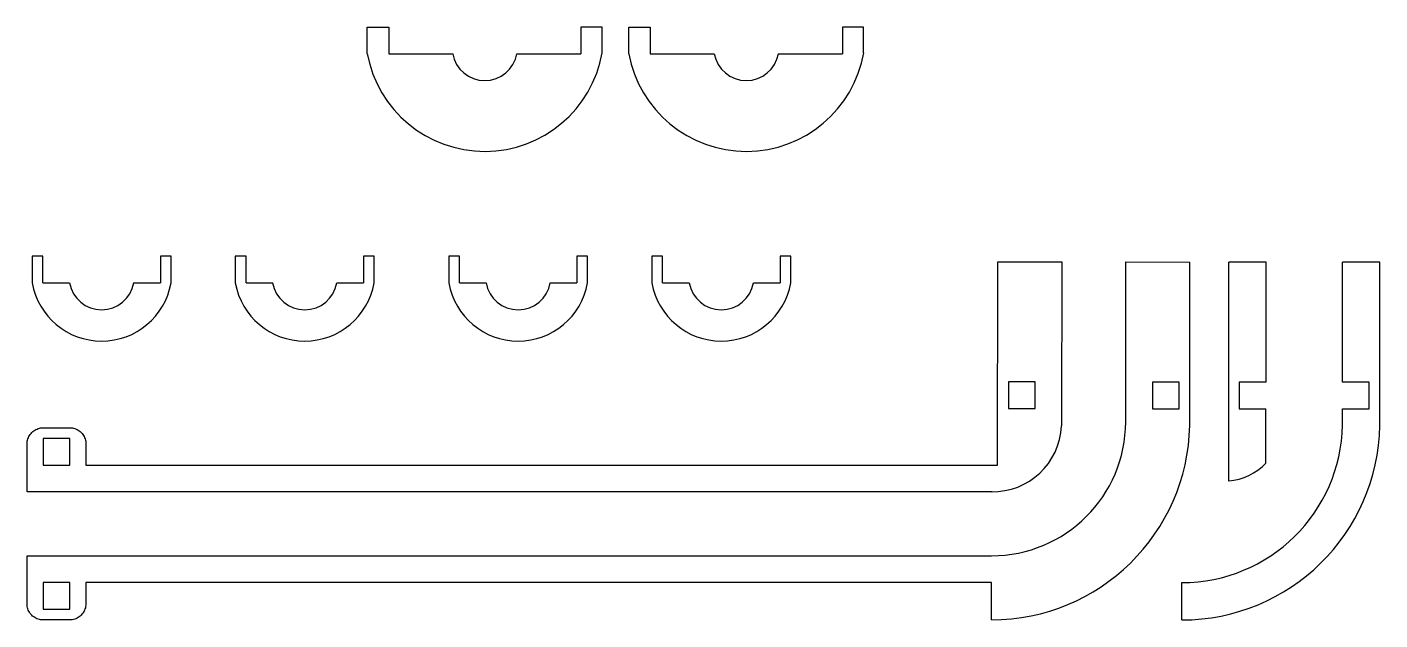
# Model space of a CAD drawing. Header units: millimetres. Extents: x 371 to 498, y -276 to -220.
import ezdxf

# ---------------------------------------------------------------- set-up
doc = ezdxf.new("R2010")
doc.units = ezdxf.units.MM
doc.header["$MEASUREMENT"] = 0
doc.layers.get('0').update_dxf_attribs({"linetype": 'CONTINUOUS'})
doc.layers.add('Layer 1', color=7, linetype='CONTINUOUS')

msp = doc.modelspace()

# ---------------------------------------------------------------- linework, layer by layer
at = {"color": 1, "linetype": 'Continuous'}
for p, q in [((402.91, -222.64), (402.91, -220.14)), ((402.91, -220.14), (404.91, -220.14)), ((404.91, -220.14), (404.91, -222.64)), ((424.91, -220.14), (422.91, -220.14)), ((422.91, -220.14), (422.91, -222.64)), ((424.91, -222.56), (424.91, -220.14)), ((427.4, -222.64), (427.4, -220.14)), ((427.4, -220.14), (429.4, -220.14)), ((429.4, -220.14), (429.4, -222.64)), ((449.39, -220.14), (447.4, -220.14)), ((447.4, -220.14), (447.4, -222.64)), ((449.39, -222.56), (449.39, -220.14)), ((404.91, -222.64), (410.91, -222.64)), ((416.91, -222.64), (422.91, -222.64)), ((429.4, -222.64), (435.4, -222.64)), ((441.4, -222.64), (447.4, -222.64)), ((372.53, -241.62), (371.53, -241.62)), ((371.53, -241.62), (371.53, -244.12)), ((372.53, -244.12), (372.53, -241.62)), ((384.53, -241.62), (383.53, -241.62)), ((383.53, -241.62), (383.53, -244.12)), ((384.53, -244.12), (384.53, -241.62)), ((391.55, -241.62), (390.55, -241.62)), ((390.55, -241.62), (390.55, -244.12)), ((391.55, -244.12), (391.55, -241.62)), ((403.55, -241.62), (402.55, -241.62)), ((402.55, -241.62), (402.55, -244.12)), ((403.55, -244.12), (403.55, -241.62)), ((411.54, -241.62), (410.54, -241.62)), ((410.54, -241.62), (410.54, -244.12)), ((411.54, -244.12), (411.54, -241.62)), ((423.54, -241.62), (422.54, -241.62)), ((422.54, -241.62), (422.54, -244.12)), ((423.54, -244.12), (423.54, -241.62)), ((430.56, -241.62), (429.56, -241.62)), ((429.56, -241.62), (429.56, -244.12)), ((430.56, -244.12), (430.56, -241.62)), ((442.56, -241.62), (441.56, -241.62)), ((441.56, -241.62), (441.56, -244.12)), ((442.56, -244.12), (442.56, -241.62)), ((479.93, -257.47), (479.93, -242.16)), ((483.58, -262.68), (483.58, -242.16)), ((487.07, -242.16), (483.58, -242.16)), ((487.07, -253.41), (487.07, -242.16)), ((497.74, -242.17), (494.24, -242.17)), ((494.24, -253.42), (494.24, -242.17)), ((497.74, -257.48), (497.74, -242.17)), ((372.53, -244.12), (375.03, -244.12)), ((381.03, -244.12), (383.53, -244.12)), ((391.55, -244.12), (394.05, -244.12)), ((400.05, -244.12), (402.55, -244.12)), ((411.54, -244.12), (414.04, -244.12)), ((420.04, -244.12), (422.54, -244.12)), ((430.56, -244.12), (433.06, -244.12)), ((439.06, -244.12), (441.56, -244.12)), ((494.24, -257.39), (494.24, -255.92)), ((467.93, -257.2), (467.92, -257.52)), ((461.37, -275.69), (461.37, -272.19)), ((479.18, -275.7), (479.18, -272.2))]:
    msp.add_line(p, q, dxfattribs=at)
for centre, radius, start, end in [((413.9, -220.61), 11.18, 190.4578, 350), ((413.91, -222.11), 3.05, 190, 350), ((438.39, -220.61), 11.18, 190.4578, 350), ((438.4, -222.11), 3.05, 190, 350), ((378.03, -242.97), 6.6, 190, 350), ((378.03, -243.59), 3.05, 190, 350), ((397.05, -242.97), 6.6, 190, 350), ((397.05, -243.59), 3.05, 190, 350), ((417.04, -242.97), 6.6, 190, 350), ((417.04, -243.59), 3.05, 190, 350), ((436.06, -242.97), 6.6, 190, 350), ((436.06, -243.59), 3.05, 190, 350), ((461.37, -257.12), 12.56, 270, 359.887), ((461.45, -257.21), 6.48, 269.0385, 357.2454), ((461.37, -257.12), 18.56, 270, 358.9277), ((479.18, -257.14), 15.06, 270, 358.9277), ((479.18, -257.14), 18.56, 270, 358.9277), ((483.09, -257.22), 5.48, 275.0483, 316.322)]:
    msp.add_arc(centre, radius, start, end, dxfattribs=at)
at = {"layer": 'Layer 1', "color": 1}
for p, q in [((461.93, -261.19), (461.95, -242.15)), ((461.95, -242.15), (467.95, -242.15)), ((467.95, -242.15), (467.93, -257.2)), ((473.93, -257.15), (473.95, -242.15)), ((473.95, -242.15), (479.93, -242.16)), ((465.44, -253.4), (462.94, -253.4)), ((462.94, -253.4), (462.94, -255.9)), ((465.44, -255.9), (465.44, -253.4)), ((476.44, -253.41), (476.43, -255.91)), ((478.94, -253.41), (476.44, -253.41)), ((478.93, -255.91), (478.94, -253.41)), ((484.57, -253.41), (484.56, -255.91)), ((487.07, -253.41), (484.57, -253.41)), ((496.74, -253.42), (494.24, -253.42)), ((496.74, -255.92), (496.74, -253.42)), ((462.94, -255.9), (465.44, -255.9)), ((476.43, -255.91), (478.93, -255.91)), ((484.56, -255.91), (487.06, -255.91)), ((487.06, -261), (487.06, -255.91)), ((494.24, -255.92), (496.74, -255.92)), ((371.22, -258.51), (371.28, -258.41)), ((371.28, -258.41), (371.34, -258.31)), ((371.34, -258.31), (371.42, -258.22)), ((371.42, -258.22), (371.5, -258.13)), ((371.5, -258.13), (371.58, -258.05)), ((371.58, -258.05), (371.67, -257.98)), ((371.67, -257.98), (371.77, -257.91)), ((371.77, -257.91), (371.87, -257.86)), ((371.87, -257.86), (371.98, -257.81)), ((371.98, -257.81), (372.09, -257.77)), ((372.09, -257.77), (372.21, -257.73)), ((372.21, -257.73), (372.32, -257.71)), ((372.32, -257.71), (372.44, -257.7)), ((372.44, -257.7), (372.56, -257.69)), ((372.56, -257.69), (375.06, -257.69)), ((375.06, -257.69), (375.17, -257.7)), ((375.17, -257.7), (375.29, -257.71)), ((375.29, -257.71), (375.41, -257.73)), ((375.41, -257.73), (375.52, -257.77)), ((375.52, -257.77), (375.63, -257.81)), ((375.63, -257.81), (375.74, -257.86)), ((375.74, -257.86), (375.84, -257.91)), ((375.84, -257.91), (375.94, -257.98)), ((375.94, -257.98), (376.03, -258.05)), ((376.03, -258.05), (376.12, -258.13)), ((376.12, -258.13), (376.2, -258.22)), ((376.2, -258.22), (376.27, -258.31)), ((376.27, -258.31), (376.33, -258.41)), ((376.33, -258.41), (376.39, -258.51)), ((371.06, -259.08), (371.07, -258.96)), ((371.06, -259.19), (371.06, -259.08)), ((371.06, -261.19), (371.06, -259.19)), ((371.07, -258.96), (371.1, -258.84)), ((371.1, -258.84), (371.13, -258.73)), ((371.13, -258.73), (371.17, -258.62)), ((371.17, -258.62), (371.22, -258.51)), ((375.06, -258.69), (372.56, -258.69)), ((372.56, -258.69), (372.56, -261.19)), ((375.06, -261.19), (375.06, -258.69)), ((376.39, -258.51), (376.44, -258.62)), ((376.44, -258.62), (376.48, -258.73)), ((376.48, -258.73), (376.51, -258.84)), ((376.51, -258.84), (376.54, -258.96)), ((376.54, -258.96), (376.55, -259.08)), ((376.55, -259.08), (376.56, -259.19)), ((376.56, -259.19), (376.56, -261.19)), ((371.06, -263.69), (371.06, -261.19)), ((372.56, -261.19), (375.06, -261.19)), ((376.56, -261.19), (461.93, -261.19)), ((461.43, -263.69), (371.06, -263.69)), ((371.05, -272.2), (371.05, -269.69)), ((371.05, -269.69), (461.37, -269.69)), ((371.05, -274.2), (371.05, -272.2)), ((372.55, -272.2), (372.55, -274.7)), ((375.05, -272.2), (372.55, -272.2)), ((375.05, -274.7), (375.05, -272.2)), ((461.37, -272.19), (376.55, -272.2)), ((376.55, -272.2), (376.55, -274.2)), ((371.05, -274.32), (371.05, -274.2)), ((371.07, -274.43), (371.05, -274.32)), ((371.09, -274.55), (371.07, -274.43)), ((371.12, -274.66), (371.09, -274.55)), ((371.16, -274.77), (371.12, -274.66)), ((371.21, -274.88), (371.16, -274.77)), ((371.27, -274.98), (371.21, -274.88)), ((372.55, -274.7), (375.05, -274.7)), ((376.38, -274.88), (376.33, -274.98)), ((376.43, -274.77), (376.38, -274.88)), ((376.47, -274.66), (376.43, -274.77)), ((376.51, -274.55), (376.47, -274.66)), ((376.53, -274.43), (376.51, -274.55)), ((376.54, -274.32), (376.53, -274.43)), ((376.55, -274.2), (376.54, -274.32)), ((371.33, -275.08), (371.27, -274.98)), ((371.41, -275.17), (371.33, -275.08)), ((371.49, -275.26), (371.41, -275.17)), ((371.57, -275.34), (371.49, -275.26)), ((371.67, -275.41), (371.57, -275.34)), ((371.76, -275.48), (371.67, -275.41)), ((371.87, -275.53), (371.76, -275.48)), ((371.97, -275.58), (371.87, -275.53)), ((372.08, -275.62), (371.97, -275.58)), ((372.2, -275.66), (372.08, -275.62)), ((372.31, -275.68), (372.2, -275.66)), ((372.43, -275.69), (372.31, -275.68)), ((372.55, -275.7), (372.43, -275.69)), ((375.05, -275.7), (372.55, -275.7)), ((375.16, -275.69), (375.05, -275.7)), ((375.28, -275.68), (375.16, -275.69)), ((375.4, -275.66), (375.28, -275.68)), ((375.51, -275.62), (375.4, -275.66)), ((375.62, -275.58), (375.51, -275.62)), ((375.73, -275.53), (375.62, -275.58)), ((375.83, -275.48), (375.73, -275.53)), ((375.93, -275.41), (375.83, -275.48)), ((376.02, -275.34), (375.93, -275.41)), ((376.11, -275.26), (376.02, -275.34)), ((376.19, -275.17), (376.11, -275.26)), ((376.26, -275.08), (376.19, -275.17)), ((376.33, -274.98), (376.26, -275.08))]:
    msp.add_line(p, q, dxfattribs=at)

doc.saveas('drawing.dxf')
